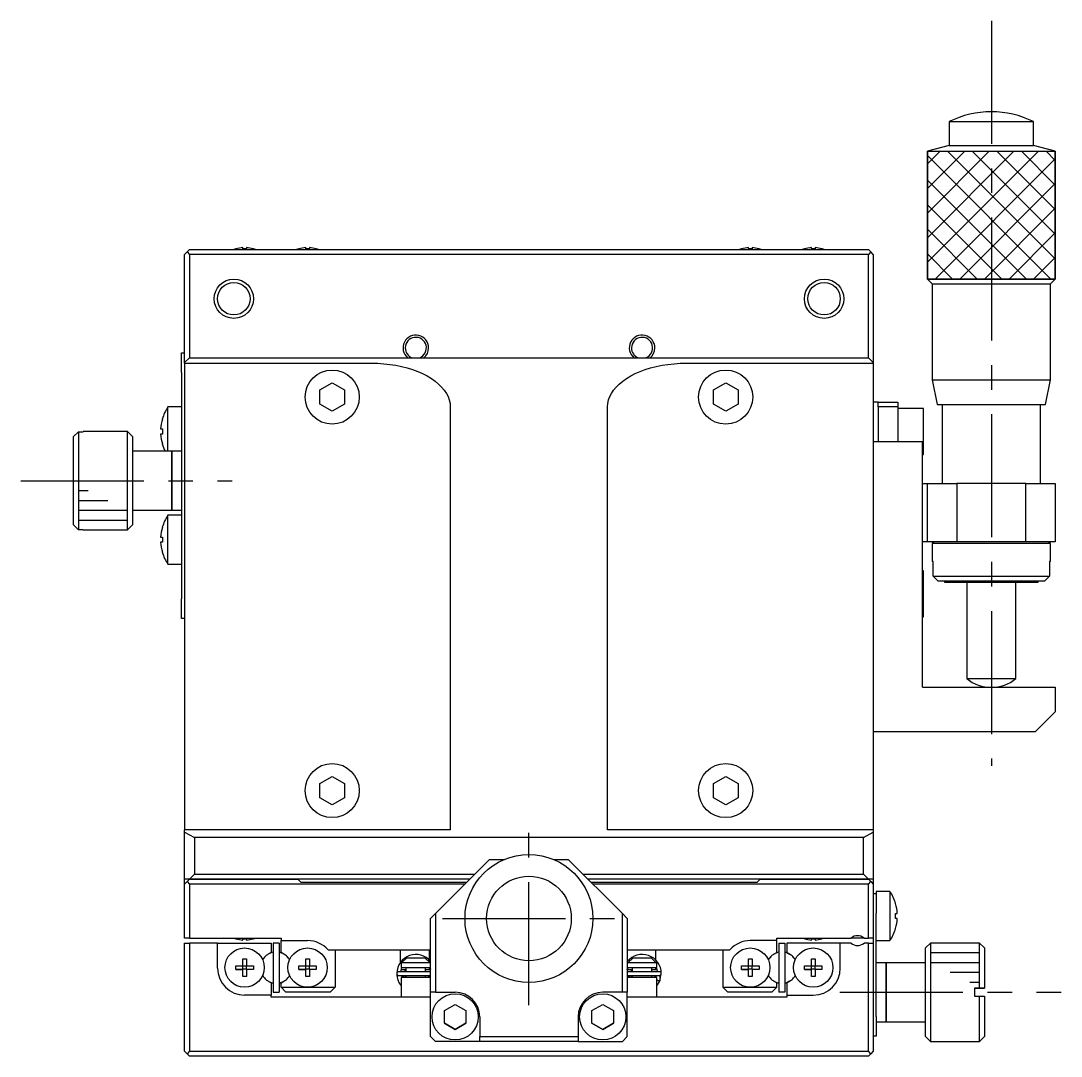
# Model space of a CAD drawing. Extents: x -435 to 368, y 36 to 632.
# Drawn here: x -140.8 to -35, y 331.1 to 436.3 of the extents above; entities that cross this region are included whole.
import ezdxf

# ---------------------------------------------------------------- set-up
doc = ezdxf.new("R2010")
doc.units = 0
doc.header["$LTSCALE"] = 10
doc.linetypes.add('CENTER', pattern=[2, 1.25, -0.25, 0.25, -0.25])
doc.linetypes.add('DASHED', pattern=[3.5, 2, -1.5])
doc.layers.get('0').update_dxf_attribs({"linetype": 'CONTINUOUS'})
doc.layers.add('CENTER', color=1, linetype='CENTER')

msp = doc.modelspace()

# ---------------------------------------------------------------- linework, layer by layer
at = {"color": 7, "linetype": 'CONTINUOUS'}
for p, q in [((-46.438503, 426.05899), (-37.838503, 426.05899)), ((-46.438503, 426.05899), (-46.438503, 423.648479)), ((-37.838503, 423.648479), (-37.838503, 426.05899)), ((-46.438503, 423.648479), (-48.638502, 423.058991)), ((-46.438503, 423.648479), (-37.838503, 423.648479)), ((-35.638504, 423.058991), (-37.838503, 423.648479)), ((-123.888503, 412.808984), (-124.138503, 412.558984)), ((-124.138503, 401.558984), (-124.138503, 412.558984)), ((-123.638503, 413.058984), (-123.888503, 412.808984)), ((-123.888503, 412.808984), (-123.638503, 412.558984)), ((-123.638503, 413.058984), (-54.638503, 413.058984)), ((-54.638503, 412.558984), (-123.638503, 412.558984)), ((-123.638503, 412.558984), (-123.638503, 402.058984)), ((-118.924865, 413.128506), (-118.927119, 413.133128)), ((-118.924865, 413.128506), (-118.927119, 413.133128)), ((-118.218503, 413.128506), (-118.218503, 413.248843)), ((-117.858503, 413.128506), (-118.218503, 413.128506)), ((-117.858503, 413.248843), (-117.858503, 413.128506)), ((-117.149887, 413.133128), (-117.152142, 413.128506)), ((-117.149887, 413.133128), (-117.152142, 413.128506)), ((-112.524865, 413.128506), (-112.527119, 413.133128)), ((-112.524865, 413.128506), (-112.527119, 413.133128)), ((-111.818503, 413.128506), (-111.818503, 413.248843)), ((-111.458503, 413.128506), (-111.818503, 413.128506)), ((-111.458503, 413.248843), (-111.458503, 413.128506)), ((-110.749887, 413.133128), (-110.752142, 413.128506)), ((-110.749887, 413.133128), (-110.752142, 413.128506)), ((-67.524865, 413.128506), (-67.527119, 413.133128)), ((-67.524865, 413.128506), (-67.527119, 413.133128)), ((-66.818503, 413.128506), (-66.818503, 413.248843)), ((-66.458503, 413.128506), (-66.818503, 413.128506)), ((-66.458503, 413.248843), (-66.458503, 413.128506)), ((-65.749887, 413.133128), (-65.752142, 413.128506)), ((-65.749887, 413.133128), (-65.752142, 413.128506)), ((-61.124865, 413.128506), (-61.127119, 413.133128)), ((-61.124865, 413.128506), (-61.127119, 413.133128)), ((-60.418503, 413.128506), (-60.418503, 413.248843)), ((-60.058503, 413.128506), (-60.418503, 413.128506)), ((-60.058503, 413.248843), (-60.058503, 413.128506)), ((-59.349887, 413.133128), (-59.352142, 413.128506)), ((-59.349887, 413.133128), (-59.352142, 413.128506)), ((-54.388503, 412.808984), (-54.638503, 413.058984)), ((-54.388503, 412.808984), (-54.638503, 412.558984)), ((-54.638503, 402.058984), (-54.638503, 412.558984)), ((-54.138503, 412.558984), (-54.388503, 412.808984)), ((-54.138503, 412.558984), (-54.138503, 401.558984)), ((-48.638502, 410.05899), (-48.138499, 409.558988)), ((-48.138499, 409.558988), (-36.138507, 409.558988)), ((-48.138499, 409.558988), (-48.138499, 399.808983)), ((-36.138507, 409.558988), (-35.638504, 410.05899)), ((-36.138507, 399.808983), (-36.138507, 409.558988)), ((-124.438503, 402.558984), (-124.138503, 402.558984)), ((-124.438503, 400.558984), (-124.438503, 402.558984)), ((-123.638503, 402.058984), (-124.138503, 401.558984)), ((-123.638503, 402.058984), (-54.638503, 402.058984)), ((-54.138503, 401.558984), (-54.638503, 402.058984)), ((-124.138503, 401.504675), (-124.138503, 401.558984)), ((-124.138503, 401.504675), (-105.138503, 401.504675)), ((-124.138503, 401.504675), (-124.138503, 354.058984)), ((-105.138503, 401.504675), (-104.510831, 401.491005)), ((-104.510831, 401.491005), (-103.887028, 401.450079)), ((-103.887028, 401.450079), (-103.27094, 401.38215)), ((-103.27094, 401.38215), (-102.666367, 401.287636)), ((-102.666367, 401.287636), (-102.077036, 401.167121)), ((-102.077036, 401.167121), (-101.506579, 401.021346)), ((-101.506579, 401.021346), (-100.958515, 400.851212)), ((-100.958515, 400.851212), (-100.436221, 400.657766)), ((-77.840785, 400.657766), (-77.318492, 400.851212)), ((-77.318492, 400.851212), (-76.770427, 401.021346)), ((-76.770427, 401.021346), (-76.199971, 401.167121)), ((-76.199971, 401.167121), (-75.610639, 401.287636)), ((-75.610639, 401.287636), (-75.006066, 401.38215)), ((-75.006066, 401.38215), (-74.389979, 401.450079)), ((-74.389979, 401.450079), (-73.766176, 401.491005)), ((-73.766176, 401.491005), (-73.138503, 401.504675)), ((-73.138503, 401.504675), (-54.138503, 401.504675)), ((-54.138503, 401.558984), (-54.138503, 401.504675)), ((-54.138503, 401.504675), (-54.138503, 354.058984)), ((-124.438503, 400.558984), (-124.438503, 395.633984)), ((-100.436221, 400.657766), (-99.942919, 400.442202)), ((-99.942919, 400.442202), (-99.481649, 400.205848)), ((-99.481649, 400.205848), (-99.055256, 399.950162)), ((-99.055256, 399.950162), (-98.666367, 399.67672)), ((-79.610639, 399.67672), (-79.221751, 399.950162)), ((-79.221751, 399.950162), (-78.795358, 400.205848)), ((-78.795358, 400.205848), (-78.334088, 400.442202)), ((-78.334088, 400.442202), (-77.840785, 400.657766)), ((-48.138499, 399.808983), (-36.138507, 399.808983)), ((-48.138499, 399.808983), (-47.6385, 397.308984)), ((-36.638506, 397.308984), (-36.138507, 399.808983)), ((-110.388503, 398.780672), (-109.138503, 399.50236)), ((-110.388503, 397.337296), (-110.388503, 398.780672)), ((-109.138503, 399.50236), (-107.888503, 398.780672)), ((-107.888503, 398.780672), (-107.888503, 397.337296)), ((-98.666367, 399.67672), (-98.317382, 399.387208)), ((-98.317382, 399.387208), (-98.010451, 399.083411)), ((-98.010451, 399.083411), (-97.747467, 398.767202)), ((-97.747467, 398.767202), (-97.530051, 398.44053)), ((-80.746955, 398.44053), (-80.52954, 398.767202)), ((-80.52954, 398.767202), (-80.266556, 399.083411)), ((-80.266556, 399.083411), (-79.959625, 399.387208)), ((-79.959625, 399.387208), (-79.610639, 399.67672)), ((-70.388503, 398.780672), (-69.138503, 399.50236)), ((-70.388503, 397.337296), (-70.388503, 398.780672)), ((-69.138503, 399.50236), (-67.888503, 398.780672)), ((-67.888503, 398.780672), (-67.888503, 397.337296)), ((-97.530051, 398.44053), (-97.359544, 398.10541)), ((-97.359544, 398.10541), (-97.236997, 397.763907)), ((-97.236997, 397.763907), (-97.163165, 397.418127)), ((-81.113842, 397.418127), (-81.04001, 397.763907)), ((-81.04001, 397.763907), (-80.917463, 398.10541)), ((-80.917463, 398.10541), (-80.746955, 398.44053)), ((-125.830161, 392.558984), (-125.830161, 397.058984)), ((-124.438503, 397.058984), (-125.830161, 397.058984)), ((-109.138503, 396.615608), (-110.388503, 397.337296)), ((-107.888503, 397.337296), (-109.138503, 396.615608)), ((-97.163165, 397.418127), (-97.138503, 397.070203)), ((-97.138503, 397.070203), (-97.138503, 354.058984)), ((-81.138503, 397.070203), (-81.113842, 397.418127)), ((-81.138503, 354.058984), (-81.138503, 397.070203)), ((-69.138503, 396.615608), (-70.388503, 397.337296)), ((-67.888503, 397.337296), (-69.138503, 396.615608)), ((-53.638503, 397.558986), (-54.138503, 397.558986)), ((-53.638503, 397.558986), (-51.638503, 397.558984)), ((-53.638503, 397.058984), (-53.638503, 397.558986)), ((-53.638503, 397.058984), (-53.638503, 393.558984)), ((-51.638503, 397.058984), (-53.638503, 397.058984)), ((-51.638503, 397.558984), (-51.638503, 397.058984)), ((-51.638503, 397.058984), (-51.638503, 393.558984)), ((-49.038503, 396.908984), (-51.638503, 396.908984)), ((-49.038503, 394.558984), (-49.038503, 396.908984)), ((-47.6385, 397.308984), (-36.638506, 397.308984)), ((-47.138503, 397.308984), (-47.138503, 389.258984)), ((-37.138503, 389.258984), (-37.138503, 397.308984)), ((-126.407939, 395.820917), (-126.401084, 395.817574)), ((-126.407939, 395.820917), (-126.401084, 395.817574)), ((-124.438503, 395.633984), (-124.438503, 393.483984)), ((-135.438503, 394.041171), (-134.938503, 394.542958)), ((-134.938503, 394.542958), (-134.938503, 384.57501)), ((-134.938503, 394.542958), (-134.438503, 394.542958)), ((-134.438503, 394.542958), (-134.438503, 394.558984)), ((-134.438503, 394.542958), (-134.438503, 394.558984)), ((-129.938503, 394.558984), (-134.438503, 394.558984)), ((-129.938503, 384.558984), (-129.938503, 394.558984)), ((-129.438503, 394.058984), (-129.938503, 394.558984)), ((-126.573456, 394.818984), (-126.401084, 394.818984)), ((-126.401084, 394.818984), (-126.401084, 394.298984)), ((-49.038503, 392.208984), (-49.038503, 394.558984)), ((-135.438503, 385.076797), (-135.438503, 394.041171)), ((-135.438503, 385.076797), (-135.438503, 394.041171)), ((-129.438503, 394.058984), (-129.438503, 385.058984)), ((-126.401084, 394.298984), (-126.573456, 394.298984)), ((-124.438503, 393.483984), (-124.438503, 390.133984)), ((-54.138503, 393.558984), (-49.138503, 393.558984)), ((-49.138503, 368.558984), (-49.138503, 393.558984)), ((-125.438503, 392.558984), (-129.438503, 392.558984)), ((-126.401084, 393.300395), (-126.407939, 393.297051)), ((-126.401084, 393.300395), (-126.407939, 393.297051)), ((-125.438503, 386.558984), (-125.438503, 392.558984)), ((-125.438503, 392.558984), (-125.438503, 386.558984)), ((-124.438503, 392.558984), (-125.438503, 392.558984)), ((-49.138503, 392.208984), (-49.038503, 392.208984)), ((-124.438503, 390.133984), (-124.438503, 387.983984)), ((-49.138503, 389.258984), (-48.638503, 389.258984)), ((-48.638503, 383.358984), (-48.638503, 389.258984)), ((-48.638503, 389.258984), (-45.638503, 389.258984)), ((-45.638503, 389.258984), (-45.638503, 383.358984)), ((-38.638503, 389.258984), (-45.638503, 389.258984)), ((-38.638503, 383.358984), (-38.638503, 389.258984)), ((-38.638503, 389.258984), (-35.638503, 389.258984)), ((-35.638503, 389.258984), (-35.638503, 383.358984)), ((-124.438503, 387.983984), (-124.438503, 384.633984)), ((-129.438503, 386.558984), (-125.438503, 386.558984)), ((-125.830161, 381.058984), (-125.830161, 386.058984)), ((-124.438503, 386.058984), (-125.830161, 386.058984)), ((-125.438503, 386.558984), (-124.438503, 386.558984)), ((-134.938503, 384.57501), (-135.438503, 385.076797)), ((-129.938503, 384.558984), (-129.438503, 385.058984)), ((-134.438503, 384.57501), (-134.938503, 384.57501)), ((-134.438503, 384.558984), (-134.438503, 384.57501)), ((-134.438503, 384.558984), (-134.438503, 384.57501)), ((-134.438503, 384.558984), (-129.938503, 384.558984)), ((-126.407939, 384.820917), (-126.401084, 384.817574)), ((-126.407939, 384.820917), (-126.401084, 384.817574)), ((-124.438503, 384.633984), (-124.438503, 382.483984)), ((-126.573456, 383.818984), (-126.401084, 383.818984)), ((-126.401084, 383.298984), (-126.573456, 383.298984)), ((-126.401084, 383.818984), (-126.401084, 383.298984)), ((-48.638503, 383.358984), (-49.138503, 383.358984)), ((-45.638503, 383.358984), (-48.638503, 383.358984)), ((-47.938503, 383.358984), (-48.138503, 383.158984)), ((-36.138503, 383.158984), (-48.138503, 383.158984)), ((-48.138503, 383.158984), (-48.138503, 381.358984)), ((-38.638503, 383.358984), (-45.638503, 383.358984)), ((-35.638503, 383.358984), (-38.638503, 383.358984)), ((-36.138503, 383.158984), (-36.338503, 383.358984)), ((-36.138503, 381.358984), (-36.138503, 383.158984)), ((-126.401084, 382.300395), (-126.407939, 382.297051)), ((-126.401084, 382.300395), (-126.407939, 382.297051)), ((-124.438503, 382.483984), (-124.438503, 377.558984)), ((-125.830161, 381.058984), (-124.438503, 381.058984)), ((-48.054583, 381.358984), (-48.138503, 381.358984)), ((-48.054583, 381.358984), (-48.138503, 381.358984)), ((-48.054583, 379.858984), (-48.054583, 381.358984)), ((-36.138503, 381.358984), (-36.222424, 381.358984)), ((-36.138503, 381.358984), (-36.222424, 381.358984)), ((-36.222424, 381.358984), (-36.222424, 379.858984)), ((-49.038503, 380.408984), (-49.138503, 380.408984)), ((-49.038503, 378.058984), (-49.038503, 380.408984)), ((-48.054583, 379.858984), (-36.222424, 379.858984)), ((-47.54683, 379.358984), (-48.054583, 379.858984)), ((-36.222424, 379.858984), (-36.730176, 379.358984)), ((-36.730176, 379.358984), (-47.54683, 379.358984)), ((-46.782062, 379.358984), (-47.54683, 379.358984)), ((-46.888503, 379.358984), (-46.888503, 379.258984)), ((-46.888503, 379.258984), (-37.388503, 379.258984)), ((-44.638499, 379.258984), (-44.638499, 369.436493)), ((-39.638507, 369.436493), (-39.638507, 379.258984)), ((-36.730176, 379.358984), (-37.494945, 379.358984)), ((-37.388503, 379.258984), (-37.388503, 379.358984)), ((-124.438503, 375.558984), (-124.438503, 377.558984)), ((-49.038503, 375.708984), (-49.038503, 378.058984)), ((-124.138503, 375.558984), (-124.438503, 375.558984)), ((-49.138503, 375.708984), (-49.038503, 375.708984)), ((-44.638499, 369.436493), (-39.638507, 369.436493)), ((-49.138503, 368.558984), (-35.638503, 368.558984)), ((-35.638503, 368.558984), (-35.638503, 366.058984)), ((-37.638503, 364.058984), (-35.638503, 366.058984)), ((-54.138503, 364.058984), (-37.638503, 364.058984)), ((-110.388503, 358.780672), (-109.138503, 359.50236)), ((-110.388503, 357.337296), (-110.388503, 358.780672)), ((-109.138503, 359.50236), (-107.888503, 358.780672)), ((-107.888503, 358.780672), (-107.888503, 357.337296)), ((-70.388503, 358.780672), (-69.138503, 359.50236)), ((-70.388503, 357.337296), (-70.388503, 358.780672)), ((-69.138503, 359.50236), (-67.888503, 358.780672)), ((-67.888503, 358.780672), (-67.888503, 357.337296)), ((-109.138503, 356.615608), (-110.388503, 357.337296)), ((-107.888503, 357.337296), (-109.138503, 356.615608)), ((-69.138503, 356.615608), (-70.388503, 357.337296)), ((-67.888503, 357.337296), (-69.138503, 356.615608)), ((-124.138503, 353.834097), (-124.138503, 354.058984)), ((-97.138503, 354.058984), (-124.138503, 354.058984)), ((-124.138503, 349.058984), (-124.138503, 353.834097)), ((-124.138503, 353.834097), (-123.138503, 353.279788)), ((-55.138503, 353.279788), (-123.138503, 353.279788)), ((-123.138503, 353.279788), (-123.138503, 349.558984)), ((-54.138503, 354.058984), (-81.138503, 354.058984)), ((-55.138503, 353.279788), (-54.138503, 353.834097)), ((-55.138503, 349.558984), (-55.138503, 353.279788)), ((-54.138503, 354.058984), (-54.138503, 353.834097)), ((-54.138503, 353.834097), (-54.138503, 349.058984)), ((-93.138503, 351.058984), (-98.638503, 345.558984)), ((-93.138503, 351.058984), (-91.638501, 351.058984)), ((-86.638506, 351.058984), (-85.138503, 351.058984)), ((-79.638503, 345.558984), (-85.138503, 351.058984)), ((-123.638503, 349.058984), (-124.138503, 349.058984)), ((-124.138503, 348.558984), (-124.138503, 349.058984)), ((-123.638503, 349.058984), (-123.888503, 348.808984)), ((-123.638503, 349.058984), (-123.138503, 349.558984)), ((-123.638503, 349.058984), (-112.638503, 349.058984)), ((-112.638503, 349.058984), (-123.638503, 349.058984)), ((-123.138503, 349.558984), (-94.638503, 349.558984)), ((-112.288503, 348.708984), (-112.638503, 349.058984)), ((-95.138503, 349.058984), (-112.638503, 349.058984)), ((-83.638503, 349.558984), (-55.138503, 349.558984)), ((-65.638503, 349.058984), (-83.138503, 349.058984)), ((-65.638503, 349.058984), (-65.988503, 348.708984)), ((-65.638503, 349.058984), (-54.638503, 349.058984)), ((-54.638503, 349.058984), (-65.638503, 349.058984)), ((-55.138503, 349.558984), (-54.638503, 349.058984)), ((-54.388503, 348.808984), (-54.638503, 349.058984)), ((-54.138503, 349.058984), (-54.638503, 349.058984)), ((-54.138503, 349.058984), (-54.138503, 348.558984)), ((-124.138503, 348.558984), (-123.888503, 348.808984)), ((-124.138503, 343.058984), (-124.138503, 348.558984)), ((-123.888503, 348.808984), (-123.638503, 348.558984)), ((-123.638503, 348.558984), (-123.638503, 343.058984)), ((-95.638503, 348.558984), (-123.638503, 348.558984)), ((-95.488503, 348.708984), (-112.288503, 348.708984)), ((-65.988503, 348.708984), (-82.788503, 348.708984)), ((-54.638503, 348.558984), (-82.638503, 348.558984)), ((-54.638503, 348.558984), (-54.388503, 348.808984)), ((-54.638503, 343.058984), (-54.638503, 348.558984)), ((-54.388503, 348.808984), (-54.138503, 348.558984)), ((-54.138503, 348.558984), (-54.138503, 343.058984)), ((-54.138503, 347.608984), (-53.838503, 347.608984)), ((-53.838503, 347.808984), (-53.838503, 347.608984)), ((-52.446846, 347.808984), (-53.838503, 347.808984)), ((-53.838503, 347.608984), (-53.838503, 345.608984)), ((-52.446846, 347.808984), (-52.446846, 342.808984)), ((-51.875923, 346.567574), (-51.869068, 346.570917)), ((-99.138503, 345.058984), (-98.638503, 345.558984)), ((-99.138503, 337.558984), (-99.138503, 345.058984)), ((-98.638503, 345.558984), (-98.638503, 337.558984)), ((-79.638503, 337.558984), (-79.638503, 345.558984)), ((-79.638503, 345.558984), (-79.138503, 345.058984)), ((-79.138503, 345.058984), (-79.138503, 337.558984)), ((-53.838503, 344.233984), (-53.838503, 345.608984)), ((-51.875923, 345.048984), (-51.875923, 345.568984)), ((-51.875923, 345.568984), (-51.703551, 345.568984)), ((-51.703551, 345.048984), (-51.875923, 345.048984)), ((-53.838503, 335.108984), (-53.838503, 344.233984)), ((-51.869068, 344.047051), (-51.875923, 344.050395)), ((-123.638503, 343.058984), (-124.138503, 343.058984)), ((-123.638503, 343.058984), (-114.338503, 343.058984)), ((-118.927119, 342.98484), (-118.924865, 342.989462)), ((-118.927119, 342.98484), (-118.924865, 342.989462)), ((-118.218503, 342.989462), (-117.858503, 342.989462)), ((-118.218503, 342.869125), (-118.218503, 342.989462)), ((-117.858503, 342.989462), (-117.858503, 342.869125)), ((-117.152142, 342.989462), (-117.149887, 342.98484)), ((-117.152142, 342.989462), (-117.149887, 342.98484)), ((-114.338503, 343.058984), (-114.338503, 342.808984)), ((-114.338503, 342.808984), (-111.638503, 342.808984)), ((-114.338503, 341.603396), (-114.338503, 342.808984)), ((-63.938503, 342.808984), (-66.638503, 342.808984)), ((-63.938503, 343.058984), (-56.399941, 343.058984)), ((-63.938503, 342.808984), (-63.938503, 343.058984)), ((-63.938503, 341.603396), (-63.938503, 342.808984)), ((-61.127119, 342.98484), (-61.124865, 342.989462)), ((-61.127119, 342.98484), (-61.124865, 342.989462)), ((-60.418503, 342.989462), (-60.058503, 342.989462)), ((-60.418503, 342.869125), (-60.418503, 342.989462)), ((-60.058503, 342.989462), (-60.058503, 342.869125)), ((-59.352142, 342.989462), (-59.349887, 342.98484)), ((-59.352142, 342.989462), (-59.349887, 342.98484)), ((-55.139053, 343.058984), (-56.399941, 343.058984)), ((-55.077065, 343.058984), (-55.139053, 343.058984)), ((-55.077065, 343.058984), (-54.638503, 343.058984)), ((-54.138503, 343.058984), (-54.638503, 343.058984)), ((-54.138503, 343.058984), (-54.138503, 342.558984)), ((-53.838503, 342.808984), (-52.446846, 342.808984)), ((-124.138503, 331.558984), (-124.138503, 342.558984)), ((-124.138503, 342.558984), (-123.638503, 342.558984)), ((-123.638503, 342.558984), (-123.638503, 331.558984)), ((-120.788503, 342.558984), (-123.638503, 342.558984)), ((-120.788503, 340.008984), (-120.788503, 342.558984)), ((-120.788503, 342.558984), (-115.338503, 342.558984)), ((-115.338503, 341.603396), (-115.632253, 341.433799)), ((-115.338503, 342.558984), (-115.338503, 341.603396)), ((-115.138503, 342.558984), (-115.138503, 337.558984)), ((-114.538503, 342.558984), (-115.138503, 342.558984)), ((-114.538503, 342.558984), (-114.538503, 337.558984)), ((-114.044753, 341.433799), (-114.338503, 341.603396)), ((-109.559441, 341.858984), (-101.813503, 341.858984)), ((-108.838503, 341.858984), (-108.838503, 338.058984)), ((-102.238503, 341.858984), (-102.238503, 340.541057)), ((-101.813503, 341.858984), (-99.663503, 341.858984)), ((-99.663503, 341.858984), (-99.138503, 341.858984)), ((-99.238503, 340.810301), (-99.238503, 341.858984)), ((-79.138503, 341.858984), (-78.813503, 341.858984)), ((-78.813503, 341.858984), (-76.663503, 341.858984)), ((-76.663503, 341.858984), (-68.717566, 341.858984)), ((-76.238503, 340.810301), (-76.238503, 341.858984)), ((-69.438503, 341.858984), (-69.438503, 338.058984)), ((-64.232253, 341.433799), (-63.938503, 341.603396)), ((-63.738503, 342.558984), (-63.738503, 337.558984)), ((-63.738503, 342.558984), (-63.138503, 342.558984)), ((-63.138503, 342.558984), (-63.138503, 337.558984)), ((-62.938503, 342.558984), (-62.938503, 341.603396)), ((-57.488503, 342.558984), (-62.938503, 342.558984)), ((-62.938503, 341.603396), (-62.644753, 341.433799)), ((-57.488503, 340.008984), (-57.488503, 342.558984)), ((-56.399941, 342.558984), (-57.488503, 342.558984)), ((-54.638503, 342.558984), (-55.077065, 342.558984)), ((-54.638503, 331.558984), (-54.638503, 342.558984)), ((-54.638503, 342.558984), (-54.138503, 342.558984)), ((-54.138503, 342.558984), (-54.138503, 331.558984)), ((-48.338503, 342.558984), (-48.838503, 342.058984)), ((-48.838503, 337.558984), (-48.838503, 342.058984)), ((-48.338503, 342.558984), (-48.338503, 337.558984)), ((-43.338503, 342.558984), (-48.338503, 342.558984)), ((-43.338503, 337.958984), (-43.338503, 342.558984)), ((-42.838503, 342.058984), (-43.338503, 342.558984)), ((-42.838503, 342.058984), (-42.838503, 337.958984)), ((-118.218503, 340.945346), (-117.858503, 340.945346)), ((-118.218503, 340.238984), (-118.218503, 340.945346)), ((-117.858503, 340.945346), (-117.858503, 340.238984)), ((-111.818503, 340.945346), (-111.458503, 340.945346)), ((-111.818503, 340.238984), (-111.818503, 340.945346)), ((-111.458503, 340.945346), (-111.458503, 340.238984)), ((-102.084187, 340.558984), (-102.138503, 340.558984)), ((-102.138503, 340.558984), (-102.138503, 340.058984)), ((-102.084187, 340.558984), (-101.555018, 341.058984)), ((-99.19282, 340.558984), (-102.084187, 340.558984)), ((-101.555018, 341.058984), (-99.721988, 341.058984)), ((-99.721988, 341.058984), (-99.19282, 340.558984)), ((-99.138503, 340.558984), (-99.19282, 340.558984)), ((-79.084187, 340.558984), (-79.138503, 340.558984)), ((-79.084187, 340.558984), (-78.555018, 341.058984)), ((-76.19282, 340.558984), (-79.084187, 340.558984)), ((-78.555018, 341.058984), (-76.721988, 341.058984)), ((-76.721988, 341.058984), (-76.19282, 340.558984)), ((-76.138503, 340.558984), (-76.19282, 340.558984)), ((-76.138503, 340.058984), (-76.138503, 340.558984)), ((-66.818503, 340.945346), (-66.458503, 340.945346)), ((-66.818503, 340.238984), (-66.818503, 340.945346)), ((-66.458503, 340.945346), (-66.458503, 340.238984)), ((-60.418503, 340.945346), (-60.058503, 340.945346)), ((-60.418503, 340.238984), (-60.418503, 340.945346)), ((-60.058503, 340.945346), (-60.058503, 340.238984)), ((-52.838503, 340.558984), (-53.838503, 340.558984)), ((-52.838503, 340.558984), (-52.838503, 337.558984)), ((-52.838503, 337.558984), (-52.838503, 340.558984)), ((-48.838503, 340.558984), (-52.838503, 340.558984)), ((-118.924865, 340.238984), (-118.218503, 340.238984)), ((-118.924865, 339.878984), (-118.924865, 340.238984)), ((-118.218503, 339.878984), (-118.924865, 339.878984)), ((-118.924865, 339.878984), (-118.218503, 339.878984)), ((-118.208131, 340.228612), (-118.218503, 340.238984)), ((-118.208131, 339.889356), (-118.218503, 339.878984)), ((-118.218503, 339.172623), (-118.218503, 339.878984)), ((-118.208131, 340.228612), (-117.868875, 340.228612)), ((-118.208131, 339.889356), (-118.208131, 340.228612)), ((-117.868875, 339.889356), (-118.208131, 339.889356)), ((-117.868875, 340.228612), (-117.858503, 340.238984)), ((-117.868875, 340.228612), (-117.868875, 339.889356)), ((-117.868875, 339.889356), (-117.858503, 339.878984)), ((-117.858503, 340.238984), (-117.152142, 340.238984)), ((-117.858503, 339.878984), (-117.858503, 339.172623)), ((-117.152142, 339.878984), (-117.858503, 339.878984)), ((-117.152142, 339.878984), (-117.858503, 339.878984)), ((-117.152142, 340.238984), (-117.152142, 339.878984)), ((-112.524865, 340.238984), (-111.818503, 340.238984)), ((-112.524865, 339.878984), (-112.524865, 340.238984)), ((-111.818503, 339.878984), (-112.524865, 339.878984)), ((-112.524865, 339.878984), (-111.818503, 339.878984)), ((-111.808131, 340.228612), (-111.818503, 340.238984)), ((-111.808131, 339.889356), (-111.818503, 339.878984)), ((-111.818503, 339.172623), (-111.818503, 339.878984)), ((-111.808131, 340.228612), (-111.468875, 340.228612)), ((-111.808131, 339.889356), (-111.808131, 340.228612)), ((-111.468875, 339.889356), (-111.808131, 339.889356)), ((-111.468875, 340.228612), (-111.458503, 340.238984)), ((-111.468875, 340.228612), (-111.468875, 339.889356)), ((-111.468875, 339.889356), (-111.458503, 339.878984)), ((-111.458503, 340.238984), (-110.752142, 340.238984)), ((-111.458503, 339.878984), (-111.458503, 339.172623)), ((-110.752142, 339.878984), (-111.458503, 339.878984)), ((-110.752142, 339.878984), (-111.458503, 339.878984)), ((-110.752142, 340.238984), (-110.752142, 339.878984)), ((-99.138503, 339.647478), (-102.378595, 339.647478)), ((-102.171907, 339.647532), (-102.061361, 340.059133)), ((-102.138503, 340.058984), (-99.138503, 340.058984)), ((-102.13038, 339.858984), (-101.638503, 339.858984)), ((-101.738503, 339.858984), (-101.738503, 339.647478)), ((-101.638503, 340.058984), (-101.638503, 339.647478)), ((-99.638503, 339.647478), (-99.638503, 340.058984)), ((-99.638503, 339.858984), (-99.238503, 339.858984)), ((-99.238503, 339.858984), (-99.238503, 340.058984)), ((-99.196183, 340.059174), (-99.138115, 339.897943)), ((-79.139021, 339.824854), (-79.061361, 340.059133)), ((-79.138503, 340.058984), (-76.138503, 340.058984)), ((-75.878595, 339.647478), (-79.138503, 339.647478)), ((-79.13038, 339.858984), (-78.638503, 339.858984)), ((-78.738503, 339.858984), (-78.738503, 339.647478)), ((-78.638503, 340.058984), (-78.638503, 339.647478)), ((-76.638503, 339.647478), (-76.638503, 340.058984)), ((-76.638503, 339.858984), (-76.238503, 339.858984)), ((-76.238503, 339.858984), (-76.238503, 340.058984)), ((-76.196183, 340.059174), (-76.084968, 339.647499)), ((-67.524865, 340.238984), (-66.818503, 340.238984)), ((-67.524865, 339.878984), (-67.524865, 340.238984)), ((-66.818503, 339.878984), (-67.524865, 339.878984)), ((-67.524865, 339.878984), (-66.818503, 339.878984)), ((-66.808131, 340.228612), (-66.818503, 340.238984)), ((-66.808131, 339.889356), (-66.818503, 339.878984)), ((-66.818503, 339.172623), (-66.818503, 339.878984)), ((-66.808131, 340.228612), (-66.468875, 340.228612)), ((-66.808131, 339.889356), (-66.808131, 340.228612)), ((-66.468875, 339.889356), (-66.808131, 339.889356)), ((-66.468875, 340.228612), (-66.458503, 340.238984)), ((-66.468875, 340.228612), (-66.468875, 339.889356)), ((-66.468875, 339.889356), (-66.458503, 339.878984)), ((-66.458503, 340.238984), (-65.752142, 340.238984)), ((-66.458503, 339.878984), (-66.458503, 339.172623)), ((-65.752142, 339.878984), (-66.458503, 339.878984)), ((-65.752142, 339.878984), (-66.458503, 339.878984)), ((-65.752142, 340.238984), (-65.752142, 339.878984)), ((-61.124865, 340.238984), (-60.418503, 340.238984)), ((-61.124865, 339.878984), (-61.124865, 340.238984)), ((-60.418503, 339.878984), (-61.124865, 339.878984)), ((-61.124865, 339.878984), (-60.418503, 339.878984)), ((-60.408131, 340.228612), (-60.418503, 340.238984)), ((-60.408131, 339.889356), (-60.418503, 339.878984)), ((-60.418503, 339.172623), (-60.418503, 339.878984)), ((-60.408131, 340.228612), (-60.068875, 340.228612)), ((-60.408131, 339.889356), (-60.408131, 340.228612)), ((-60.068875, 339.889356), (-60.408131, 339.889356)), ((-60.068875, 340.228612), (-60.058503, 340.238984)), ((-60.068875, 340.228612), (-60.068875, 339.889356)), ((-60.068875, 339.889356), (-60.058503, 339.878984)), ((-60.058503, 340.238984), (-59.352142, 340.238984)), ((-60.058503, 339.878984), (-60.058503, 339.172623)), ((-59.352142, 339.878984), (-60.058503, 339.878984)), ((-59.352142, 339.878984), (-60.058503, 339.878984)), ((-59.352142, 340.238984), (-59.352142, 339.878984)), ((-117.858503, 339.172623), (-118.218503, 339.172623)), ((-115.632253, 338.684169), (-115.338503, 338.514572)), ((-115.338503, 338.514572), (-115.338503, 337.258984)), ((-114.338503, 338.514572), (-114.044753, 338.684169)), ((-114.338503, 338.058984), (-114.338503, 338.514572)), ((-111.458503, 339.172623), (-111.818503, 339.172623)), ((-102.438526, 338.745335), (-102.438099, 338.744023)), ((-102.438099, 338.744023), (-102.437713, 338.742846)), ((-102.437713, 338.742846), (-102.437297, 338.741583)), ((-102.437297, 338.741583), (-102.436601, 338.73949)), ((-102.436601, 338.73949), (-102.435712, 338.73685)), ((-102.435712, 338.73685), (-102.435355, 338.735801)), ((-102.435355, 338.735801), (-102.434699, 338.733884)), ((-102.434699, 338.733884), (-102.434288, 338.732691)), ((-102.434288, 338.732691), (-102.43278, 338.728382)), ((-102.43278, 338.728382), (-102.432274, 338.726953)), ((-102.432274, 338.726953), (-102.431266, 338.724141)), ((-102.431266, 338.724141), (-102.416668, 338.68709)), ((-102.416407, 338.690819), (-102.416936, 338.688356)), ((-102.416936, 338.688356), (-102.416208, 338.688662)), ((-102.416668, 338.68709), (-102.416936, 338.688356)), ((-102.416208, 338.688662), (-102.416102, 338.688707)), ((-102.415716, 338.688869), (-102.415618, 338.68891)), ((-102.378595, 339.257478), (-99.138503, 339.257478)), ((-99.138503, 339.058984), (-102.138503, 339.058984)), ((-102.138503, 339.058984), (-102.138503, 337.058984)), ((-102.063866, 339.059003), (-102.062841, 339.061754)), ((-102.062841, 339.061754), (-102.057149, 339.075727)), ((-102.057149, 339.075727), (-102.050758, 339.089393)), ((-102.050758, 339.089393), (-102.043686, 339.102717)), ((-102.043686, 339.102717), (-102.035953, 339.115666)), ((-102.035953, 339.115666), (-102.027579, 339.128207)), ((-102.027579, 339.128207), (-102.018589, 339.140311)), ((-102.018589, 339.140311), (-102.009006, 339.151948)), ((-102.009006, 339.151948), (-101.998857, 339.16309)), ((-101.998857, 339.16309), (-101.988167, 339.17371)), ((-101.988167, 339.17371), (-101.976965, 339.183785)), ((-101.976965, 339.183785), (-101.965281, 339.193291)), ((-101.965281, 339.193291), (-101.953143, 339.202206)), ((-101.953143, 339.202206), (-101.940583, 339.210511)), ((-101.940583, 339.210511), (-101.927632, 339.218186)), ((-101.927632, 339.218186), (-101.914323, 339.225215)), ((-101.914323, 339.225215), (-101.900687, 339.231583)), ((-101.900687, 339.231583), (-101.88676, 339.237276)), ((-101.88676, 339.237276), (-101.872573, 339.242281)), ((-101.872573, 339.242281), (-101.858162, 339.246589)), ((-101.858162, 339.246589), (-101.843561, 339.250189)), ((-101.843561, 339.250189), (-101.828804, 339.253075)), ((-101.828804, 339.253075), (-101.813927, 339.25524)), ((-101.813927, 339.25524), (-101.798964, 339.256681)), ((-101.798964, 339.256681), (-101.783951, 339.257394)), ((-101.783951, 339.257394), (-101.776914, 339.257478)), ((-101.738503, 339.257478), (-101.738503, 339.058984)), ((-101.638503, 339.257478), (-101.638503, 339.058984)), ((-99.638503, 339.058984), (-99.638503, 339.257478)), ((-99.480275, 339.257478), (-99.466041, 339.257144)), ((-99.466041, 339.257144), (-99.451053, 339.256082)), ((-99.451053, 339.256082), (-99.436134, 339.254295)), ((-99.436134, 339.254295), (-99.421322, 339.251786)), ((-99.421322, 339.251786), (-99.406651, 339.248562)), ((-99.406651, 339.248562), (-99.392155, 339.24463)), ((-99.392155, 339.24463), (-99.377868, 339.239997)), ((-99.377868, 339.239997), (-99.363825, 339.234675)), ((-99.363825, 339.234675), (-99.350059, 339.228675)), ((-99.350059, 339.228675), (-99.336603, 339.222011)), ((-99.336603, 339.222011), (-99.323488, 339.214696)), ((-99.323488, 339.214696), (-99.310748, 339.206748)), ((-99.310748, 339.206748), (-99.298413, 339.198183)), ((-99.298413, 339.198183), (-99.286514, 339.189022)), ((-99.286514, 339.189022), (-99.27508, 339.179283)), ((-99.27508, 339.179283), (-99.26414, 339.16899)), ((-99.26414, 339.16899), (-99.253723, 339.158167)), ((-99.253723, 339.158167), (-99.243854, 339.146837)), ((-99.243854, 339.146837), (-99.23456, 339.135027)), ((-99.23456, 339.135027), (-99.225865, 339.122765)), ((-99.225865, 339.122765), (-99.217793, 339.110081)), ((-99.217793, 339.110081), (-99.210365, 339.097004)), ((-99.210365, 339.097004), (-99.203603, 339.083566)), ((-99.203603, 339.083566), (-99.197525, 339.069801)), ((-99.197525, 339.069801), (-99.193325, 339.059007)), ((-79.138503, 339.257478), (-75.878595, 339.257478)), ((-76.138503, 339.058984), (-79.138503, 339.058984)), ((-79.063866, 339.059003), (-79.062841, 339.061754)), ((-79.062841, 339.061754), (-79.057149, 339.075727)), ((-79.057149, 339.075727), (-79.050758, 339.089393)), ((-79.050758, 339.089393), (-79.043686, 339.102717)), ((-79.043686, 339.102717), (-79.035953, 339.115666)), ((-79.035953, 339.115666), (-79.027579, 339.128207)), ((-79.027579, 339.128207), (-79.018589, 339.140311)), ((-79.018589, 339.140311), (-79.009006, 339.151948)), ((-79.009006, 339.151948), (-78.998857, 339.16309)), ((-78.998857, 339.16309), (-78.988167, 339.17371)), ((-78.988167, 339.17371), (-78.976965, 339.183785)), ((-78.976965, 339.183785), (-78.965281, 339.193291)), ((-78.965281, 339.193291), (-78.953143, 339.202206)), ((-78.953143, 339.202206), (-78.940583, 339.210511)), ((-78.940583, 339.210511), (-78.927632, 339.218186)), ((-78.927632, 339.218186), (-78.914323, 339.225215)), ((-78.914323, 339.225215), (-78.900687, 339.231583)), ((-78.900687, 339.231583), (-78.88676, 339.237276)), ((-78.88676, 339.237276), (-78.872573, 339.242281)), ((-78.872573, 339.242281), (-78.858162, 339.246589)), ((-78.858162, 339.246589), (-78.843561, 339.250189)), ((-78.843561, 339.250189), (-78.828804, 339.253075)), ((-78.828804, 339.253075), (-78.813927, 339.25524)), ((-78.813927, 339.25524), (-78.798964, 339.256681)), ((-78.798964, 339.256681), (-78.783951, 339.257394)), ((-78.783951, 339.257394), (-78.776914, 339.257478)), ((-78.738503, 339.257478), (-78.738503, 339.058984)), ((-78.638503, 339.257478), (-78.638503, 339.058984)), ((-76.638503, 339.058984), (-76.638503, 339.257478)), ((-76.480275, 339.257478), (-76.466041, 339.257144)), ((-76.466041, 339.257144), (-76.451053, 339.256082)), ((-76.451053, 339.256082), (-76.436134, 339.254295)), ((-76.436134, 339.254295), (-76.421322, 339.251786)), ((-76.421322, 339.251786), (-76.406651, 339.248562)), ((-76.406651, 339.248562), (-76.392155, 339.24463)), ((-76.392155, 339.24463), (-76.377868, 339.239997)), ((-76.377868, 339.239997), (-76.363825, 339.234675)), ((-76.363825, 339.234675), (-76.350059, 339.228675)), ((-76.350059, 339.228675), (-76.336603, 339.222011)), ((-76.336603, 339.222011), (-76.323488, 339.214696)), ((-76.323488, 339.214696), (-76.310748, 339.206748)), ((-76.310748, 339.206748), (-76.298413, 339.198183)), ((-76.298413, 339.198183), (-76.286514, 339.189022)), ((-76.286514, 339.189022), (-76.27508, 339.179283)), ((-76.27508, 339.179283), (-76.26414, 339.16899)), ((-76.26414, 339.16899), (-76.253723, 339.158167)), ((-76.253723, 339.158167), (-76.243854, 339.146837)), ((-76.243854, 339.146837), (-76.23456, 339.135027)), ((-76.23456, 339.135027), (-76.225865, 339.122765)), ((-76.225865, 339.122765), (-76.217793, 339.110081)), ((-76.217793, 339.110081), (-76.210365, 339.097004)), ((-76.210365, 339.097004), (-76.203603, 339.083566)), ((-76.203603, 339.083566), (-76.197525, 339.069801)), ((-76.197525, 339.069801), (-76.193325, 339.059007)), ((-75.845257, 338.678405), (-76.138514, 338.782684)), ((-76.138503, 337.058984), (-76.138503, 339.058984)), ((-76.127105, 338.787074), (-76.138503, 338.793252)), ((-76.13828, 338.204547), (-75.841332, 338.68751)), ((-76.114991, 338.780739), (-76.127105, 338.787074)), ((-76.10224, 338.774292), (-76.114991, 338.780739)), ((-76.088939, 338.767774), (-76.10224, 338.774292)), ((-76.075175, 338.76123), (-76.088939, 338.767774)), ((-76.061042, 338.754704), (-76.075175, 338.76123)), ((-76.046633, 338.748237), (-76.061042, 338.754704)), ((-76.032045, 338.741875), (-76.046633, 338.748237)), ((-76.017376, 338.735659), (-76.032045, 338.741875)), ((-76.002722, 338.729632), (-76.017376, 338.735659)), ((-75.988183, 338.723832), (-76.002722, 338.729632)), ((-75.973854, 338.718299), (-75.988183, 338.723832)), ((-75.959833, 338.713071), (-75.973854, 338.718299)), ((-75.946212, 338.708181), (-75.959833, 338.713071)), ((-75.933083, 338.703663), (-75.946212, 338.708181)), ((-75.920533, 338.699546), (-75.933083, 338.703663)), ((-75.908647, 338.695859), (-75.920533, 338.699546)), ((-75.897503, 338.692625), (-75.908647, 338.695859)), ((-75.887176, 338.689867), (-75.897503, 338.692625)), ((-75.877735, 338.687603), (-75.887176, 338.689867)), ((-75.869243, 338.685848), (-75.877735, 338.687603)), ((-75.861757, 338.684614), (-75.869243, 338.685848)), ((-75.855326, 338.683908), (-75.861757, 338.684614)), ((-75.849995, 338.683737), (-75.855326, 338.683908)), ((-75.8513, 339.250846), (-75.855224, 339.258994)), ((-75.854161, 338.658214), (-75.844342, 338.680546)), ((-75.837388, 339.219473), (-75.8513, 339.250846)), ((-75.845797, 338.6841), (-75.849995, 338.683737)), ((-75.842763, 338.684995), (-75.845797, 338.6841)), ((-75.840911, 338.686417), (-75.842763, 338.684995)), ((-75.840254, 338.688356), (-75.840911, 338.686417)), ((-75.840521, 338.68709), (-75.828446, 338.717267)), ((-75.825063, 339.187457), (-75.837388, 339.219473)), ((-75.828446, 338.717267), (-75.817265, 338.749698)), ((-75.814354, 339.154877), (-75.825063, 339.187457)), ((-75.821609, 338.735487), (-75.684877, 339.42533)), ((-75.817265, 338.749698), (-75.807719, 338.782638)), ((-75.805286, 339.121813), (-75.814354, 339.154877)), ((-75.807719, 338.782638), (-75.799834, 338.816004)), ((-75.797882, 339.088344), (-75.805286, 339.121813)), ((-75.799834, 338.816004), (-75.793626, 338.849714)), ((-75.79216, 339.054554), (-75.797882, 339.088344)), ((-75.793626, 338.849714), (-75.789112, 338.883686)), ((-75.788133, 339.020525), (-75.79216, 339.054554)), ((-75.789112, 338.883686), (-75.786301, 338.917837)), ((-75.785811, 338.986341), (-75.788133, 339.020525)), ((-75.786301, 338.917837), (-75.785199, 338.952083)), ((-75.785199, 338.952083), (-75.785811, 338.986341)), ((-66.458503, 339.172623), (-66.818503, 339.172623)), ((-63.938503, 338.514572), (-64.232253, 338.684169)), ((-63.938503, 338.058984), (-63.938503, 338.514572)), ((-62.644753, 338.684169), (-62.938503, 338.514572)), ((-62.938503, 338.514572), (-62.938503, 337.258984)), ((-60.058503, 339.172623), (-60.418503, 339.172623)), ((-115.138503, 337.558984), (-114.538503, 337.558984)), ((-114.338503, 338.058984), (-111.638503, 338.058984)), ((-113.838503, 337.558984), (-114.338503, 338.058984)), ((-109.338503, 337.558984), (-113.838503, 337.558984)), ((-111.638503, 338.058984), (-108.838503, 338.058984)), ((-108.838503, 338.058984), (-109.338503, 337.558984)), ((-98.638503, 337.558984), (-99.138503, 337.558984)), ((-99.138503, 333.058984), (-99.138503, 337.558984)), ((-98.638503, 337.558984), (-96.638503, 337.558984)), ((-79.638503, 337.558984), (-81.638503, 337.558984)), ((-79.138503, 337.558984), (-79.638503, 337.558984)), ((-79.138503, 333.058984), (-79.138503, 337.558984)), ((-69.438503, 338.058984), (-66.638503, 338.058984)), ((-68.938503, 337.558984), (-69.438503, 338.058984)), ((-64.438503, 337.558984), (-68.938503, 337.558984)), ((-66.638503, 338.058984), (-63.938503, 338.058984)), ((-63.938503, 338.058984), (-64.438503, 337.558984)), ((-63.138503, 337.558984), (-63.738503, 337.558984)), ((-52.838503, 337.558984), (-52.838503, 334.558984)), ((-52.838503, 334.558984), (-52.838503, 337.558984)), ((-48.838503, 333.058984), (-48.838503, 337.558984)), ((-48.338503, 337.558984), (-48.338503, 332.558984)), ((-43.838503, 337.958984), (-43.838503, 337.158984)), ((-43.838503, 337.958984), (-43.338503, 337.958984)), ((-43.338503, 337.958984), (-43.838503, 337.958984)), ((-42.838503, 337.958984), (-43.338503, 337.958984)), ((-43.338503, 337.958984), (-42.838503, 337.958984)), ((-115.338503, 337.258984), (-118.038503, 337.258984)), ((-115.338503, 337.058984), (-115.338503, 337.258984)), ((-99.138503, 337.058984), (-115.338503, 337.058984)), ((-97.738503, 335.694069), (-96.638503, 336.329155)), ((-96.638503, 336.329155), (-95.538503, 335.694069)), ((-82.738503, 335.694069), (-81.638503, 336.329155)), ((-81.638503, 336.329155), (-80.538503, 335.694069)), ((-62.938503, 337.058984), (-79.138503, 337.058984)), ((-62.938503, 337.258984), (-62.938503, 337.058984)), ((-62.938503, 337.258984), (-60.238503, 337.258984)), ((-43.838503, 337.158984), (-43.338503, 337.158984)), ((-43.338503, 332.558984), (-43.338503, 337.158984)), ((-43.338503, 337.158984), (-42.838503, 337.158984)), ((-42.838503, 337.158984), (-42.838503, 333.058984)), ((-97.738503, 334.423899), (-97.738503, 335.694069)), ((-95.538503, 335.694069), (-95.538503, 334.423899)), ((-82.738503, 334.423899), (-82.738503, 335.694069)), ((-80.538503, 335.694069), (-80.538503, 334.423899)), ((-96.638503, 333.788813), (-97.738503, 334.423899)), ((-97.738503, 334.423899), (-96.638503, 333.788813)), ((-95.538503, 334.423899), (-96.638503, 333.788813)), ((-96.638503, 333.788813), (-95.538503, 334.423899)), ((-94.138503, 335.058984), (-94.138503, 333.058984)), ((-84.138503, 335.058984), (-84.138503, 333.058984)), ((-81.638503, 333.788813), (-82.738503, 334.423899)), ((-82.738503, 334.423899), (-81.638503, 333.788813)), ((-80.538503, 334.423899), (-81.638503, 333.788813)), ((-81.638503, 333.788813), (-80.538503, 334.423899)), ((-53.838503, 335.108984), (-53.838503, 333.108984)), ((-53.838503, 334.558984), (-52.838503, 334.558984)), ((-52.838503, 334.558984), (-48.838503, 334.558984)), ((-99.138503, 333.058984), (-98.638503, 332.558984)), ((-94.138503, 332.558984), (-98.638503, 332.558984)), ((-94.138503, 332.558984), (-94.138503, 333.058984)), ((-94.138503, 333.058984), (-84.138503, 333.058984)), ((-84.138503, 332.558984), (-94.138503, 332.558984)), ((-84.138503, 333.058984), (-84.138503, 332.558984)), ((-84.138503, 332.558984), (-79.638503, 332.558984)), ((-79.638503, 332.558984), (-79.138503, 333.058984)), ((-53.838503, 333.108984), (-54.138503, 333.108984)), ((-48.838503, 333.058984), (-48.338503, 332.558984)), ((-48.338503, 332.558984), (-43.338503, 332.558984)), ((-43.338503, 332.558984), (-42.838503, 333.058984)), ((-123.888503, 331.308984), (-124.138503, 331.558984)), ((-123.638503, 331.558984), (-123.888503, 331.308984)), ((-123.638503, 331.058984), (-123.888503, 331.308984)), ((-123.638503, 331.558984), (-54.638503, 331.558984)), ((-54.638503, 331.058984), (-123.638503, 331.058984)), ((-54.388503, 331.308984), (-54.638503, 331.558984)), ((-54.638503, 331.058984), (-54.388503, 331.308984)), ((-54.138503, 331.558984), (-54.388503, 331.308984))]:
    msp.add_line(p, q, dxfattribs=at)
at = {"color": 3, "linetype": 'CONTINUOUS'}
for p, q in [((-48.638502, 423.058991), (-35.638504, 423.058991)), ((-48.638502, 423.058991), (-48.638502, 410.05899)), ((-48.638502, 421.764007), (-47.343518, 423.058991)), ((-48.638502, 419.264007), (-44.843518, 423.058991)), ((-48.638502, 416.764007), (-42.343518, 423.058991)), ((-48.638502, 414.264007), (-39.843518, 423.058991)), ((-48.638502, 411.764007), (-37.343518, 423.058991)), ((-46.579475, 423.058991), (-35.638504, 412.11802)), ((-44.079475, 423.058991), (-35.638504, 414.61802)), ((-41.579475, 423.058991), (-35.638504, 417.11802)), ((-39.079475, 423.058991), (-35.638504, 419.61802)), ((-36.579475, 423.058991), (-35.638504, 422.11802)), ((-35.638504, 410.05899), (-35.638504, 423.058991)), ((-48.638502, 422.618018), (-36.079474, 410.05899)), ((-47.843519, 410.05899), (-35.638504, 422.264005)), ((-48.638502, 420.118018), (-38.579474, 410.05899)), ((-45.343519, 410.05899), (-35.638504, 419.764005)), ((-48.638502, 417.618018), (-41.079474, 410.05899)), ((-42.843519, 410.05899), (-35.638504, 417.264005)), ((-48.638502, 415.118018), (-43.579474, 410.05899)), ((-40.343519, 410.05899), (-35.638504, 414.764005)), ((-48.638502, 412.618018), (-46.079474, 410.05899)), ((-37.843519, 410.05899), (-35.638504, 412.264005)), ((-48.638502, 410.118018), (-48.579474, 410.05899)), ((-48.638502, 410.05899), (-35.638504, 410.05899)), ((-134.938503, 388.558984), (-133.938503, 388.558984)), ((-134.938503, 387.558984), (-131.938503, 387.558984)), ((-134.938503, 386.558984), (-129.938503, 386.558984)), ((-134.938503, 385.558984), (-129.938503, 385.558984)), ((-43.338503, 341.558984), (-48.338503, 341.558984)), ((-43.338503, 340.558984), (-48.338503, 340.558984)), ((-43.338503, 339.558984), (-46.338503, 339.558984)), ((-43.338503, 338.558984), (-44.338503, 338.558984))]:
    msp.add_line(p, q, dxfattribs=at)
at = {"color": 3, "linetype": 'DASHED'}
for p, q in [((-48.638502, 410.05899), (-48.638502, 423.058991)), ((-48.638502, 423.058991), (-35.638504, 423.058991)), ((-35.638504, 423.058991), (-35.638504, 410.05899)), ((-35.638504, 410.05899), (-48.638502, 410.05899))]:
    msp.add_line(p, q, dxfattribs=at)
at = {"color": 3, "linetype": 'CONTINUOUS'}
for centre in [(-119.138503, 408.058984), (-59.138503, 408.058984)]:
    msp.add_circle(centre, 2, dxfattribs=at)
at = {"color": 7, "linetype": 'CONTINUOUS'}
for centre, radius in [((-119.138503, 408.058984), 1.65), ((-59.138503, 408.058984), 1.65), ((-109.138503, 398.058984), 2.75), ((-69.138503, 398.058984), 2.75), ((-109.138503, 358.058984), 2.75), ((-69.138503, 358.058984), 2.75), ((-89.138503, 345.058984), 6.499999), ((-89.138503, 345.058984), 4.3), ((-118.038503, 340.058984), 2), ((-111.638503, 340.058984), 2), ((-66.638503, 340.058984), 2), ((-60.238503, 340.058984), 2), ((-96.638503, 335.058984), 2.35), ((-81.638503, 335.058984), 2.35)]:
    msp.add_circle(centre, radius, dxfattribs=at)
for centre, radius, start, end in [((-42.138501, 417.31399), 9.745001, 63.816215, 116.183798), ((-118.038503, 410.058984), 3.2, 106.122533, 110.364135), ((-118.038503, 410.058984), 3.194933, 93.229709, 106.106712), ((-118.038503, 410.058984), 3.194933, 73.893288, 86.770291), ((-118.038503, 410.058984), 3.2, 69.635865, 73.877467), ((-111.638503, 410.058984), 3.2, 106.122533, 110.364135), ((-111.638503, 410.058984), 3.194933, 93.229709, 106.106712), ((-111.638503, 410.058984), 3.194933, 73.893288, 86.770291), ((-111.638503, 410.058984), 3.2, 69.635865, 73.877467), ((-66.638503, 410.058984), 3.2, 106.122533, 110.364135), ((-66.638503, 410.058984), 3.194933, 93.229709, 106.106712), ((-66.638503, 410.058984), 3.194933, 73.893288, 86.770291), ((-66.638503, 410.058984), 3.2, 69.635865, 73.877467), ((-60.238503, 410.058984), 3.2, 106.122533, 110.364135), ((-60.238503, 410.058984), 3.194933, 93.229709, 106.106712), ((-60.238503, 410.058984), 3.194933, 73.893288, 86.770291), ((-60.238503, 410.058984), 3.2, 69.635865, 73.877467), ((-100.638503, 403.058984), 1.075, 291.528904, 180), ((-77.638503, 403.058984), 1.075, 291.528904, 180), ((-100.638503, 403.058984), 1.075, 180, 248.471096), ((-77.638503, 403.058984), 1.075, 180, 248.471096), ((-122.088503, 394.558984), 4.5, 146.251011, 163.714157), ((-122.088503, 394.558984), 4.492483, 163.73057, 176.682184), ((-122.088503, 394.558984), 4.492483, 183.317816, 196.26943), ((-122.088503, 394.558984), 4.5, 196.285843, 206.3878), ((-122.088503, 383.558984), 4.5, 146.251011, 163.714157), ((-122.088503, 383.558984), 4.492483, 163.73057, 176.682184), ((-122.088503, 383.558984), 4.492483, 183.317816, 196.26943), ((-122.088503, 383.558984), 4.5, 196.285843, 213.748989), ((-42.138501, 372.558989), 3.999997, 231.317795, 270), ((-42.138501, 372.558989), 3.999997, 270, 308.682173), ((-56.188503, 345.308984), 4.5, 16.285843, 33.748989), ((-56.188503, 345.308984), 4.492483, 3.317816, 16.26943), ((-56.188503, 345.308984), 4.492483, 343.73057, 356.682184), ((-56.188503, 345.308984), 4.5, 326.251011, 343.714157), ((-118.038503, 346.058984), 3.2, 249.635865, 253.877467), ((-118.038503, 346.058984), 3.194933, 253.893288, 266.770291), ((-118.038503, 346.058984), 3.194933, 273.229709, 286.106712), ((-118.038503, 346.058984), 3.2, 286.122533, 290.364135), ((-111.638503, 340.058984), 2.75, 40.885193, 90), ((-66.638503, 340.058984), 2.75, 90, 139.114807), ((-60.238503, 346.058984), 3.194933, 253.893288, 266.770291), ((-60.238503, 346.058984), 3.194933, 273.229709, 286.106712), ((-55.738503, 342.308984), 1, 48.590378, 131.409622), ((-114.838502, 340.058984), 1.5875, 100.89309, 120), ((-114.838502, 340.058984), 1.5875, 60.000031, 79.106984), ((-63.438504, 340.058984), 1.5875, 100.893016, 119.999969), ((-63.438504, 340.058984), 1.5875, 60, 79.10691), ((-55.738503, 343.308984), 1, 228.590378, 311.409622), ((-114.723694, 339.943984), 1.75, 134.909513, 148.113496), ((-114.838502, 340.058984), 1.5875, 134.952304, 149.566818), ((-114.838503, 340.058984), 1.5875, 120, 134.905108), ((-114.838503, 340.058984), 1.5875, 45, 60), ((-114.953313, 339.943984), 1.75, 31.886504, 45.004406), ((-114.838502, 340.058984), 1.5875, 30.433263, 45.000026), ((-100.628433, 339.452197), 1.944045, 39.953128, 179.258152), ((-77.62836, 339.452676), 1.943731, 0.652341, 140.996956), ((-63.323694, 339.943984), 1.75, 134.995594, 148.113496), ((-63.438504, 340.058984), 1.5875, 134.999974, 149.566737), ((-63.438503, 340.058984), 1.5875, 120, 135), ((-63.438503, 340.058984), 1.5875, 45, 60), ((-63.553313, 339.943984), 1.75, 31.886504, 45.004406), ((-63.438504, 340.058984), 1.5875, 30.433182, 44.999974), ((-118.038503, 340.008984), 2.75, 180, 270), ((-102.378595, 339.452478), 0.195, 90, 270), ((-75.878595, 339.452478), 0.195, 270, 90), ((-60.238503, 340.008984), 2.75, 270, 0), ((-114.723694, 340.173984), 1.75, 211.886504, 225.004406), ((-114.838502, 340.058984), 1.5875, 210.433182, 224.999974), ((-114.838503, 340.058984), 1.5875, 225, 240), ((-114.838502, 340.058984), 1.5875, 239.999969, 259.10691), ((-114.838502, 340.058984), 1.5875, 280.893016, 300), ((-114.838503, 340.058984), 1.5875, 300, 315), ((-114.953313, 340.173984), 1.75, 314.995594, 328.113496), ((-114.838502, 340.058984), 1.5875, 314.999974, 329.566737), ((-100.623268, 339.454237), 1.949289, 180.760743, 218.971778), ((-63.323694, 340.173984), 1.75, 211.886504, 225.004406), ((-63.438504, 340.058984), 1.5875, 210.433263, 225.000026), ((-63.438503, 340.058984), 1.5875, 225, 240), ((-63.438504, 340.058984), 1.5875, 240.000031, 259.106984), ((-63.438504, 340.058984), 1.5875, 280.89309, 300.000031), ((-63.438503, 340.058984), 1.5875, 300, 315), ((-63.438504, 340.058984), 1.5875, 315.000026, 329.566818), ((-63.553313, 340.173984), 1.75, 314.995594, 328.113496), ((-96.638503, 335.058984), 2.5, 0, 90), ((-81.638503, 335.058984), 2.5, 90, 180)]:
    msp.add_arc(centre, radius, start, end, dxfattribs=at)
at = {"color": 3, "linetype": 'CONTINUOUS'}
for centre, start, end in [((-100.638503, 403.058984), 0, 230.284863), ((-77.638503, 403.058984), 0, 230.284863), ((-100.638503, 403.058984), 309.715137, 0), ((-77.638503, 403.058984), 309.715137, 0)]:
    msp.add_arc(centre, 1.3, start, end, dxfattribs=at)
at = {"layer": 'CENTER', "color": 1, "linetype": 'CENTER'}
for p, q in [((-42.138503, 436.308988), (-42.138503, 360.558988)), ((-140.788503, 389.558984), (-119.288503, 389.558984)), ((-89.138503, 336.258985), (-89.138503, 353.858983)), ((-97.938502, 345.058984), (-80.338505, 345.058984)), ((-57.538503, 337.558984), (-35.038503, 337.558984))]:
    msp.add_line(p, q, dxfattribs=at)

doc.saveas('drawing.dxf')
